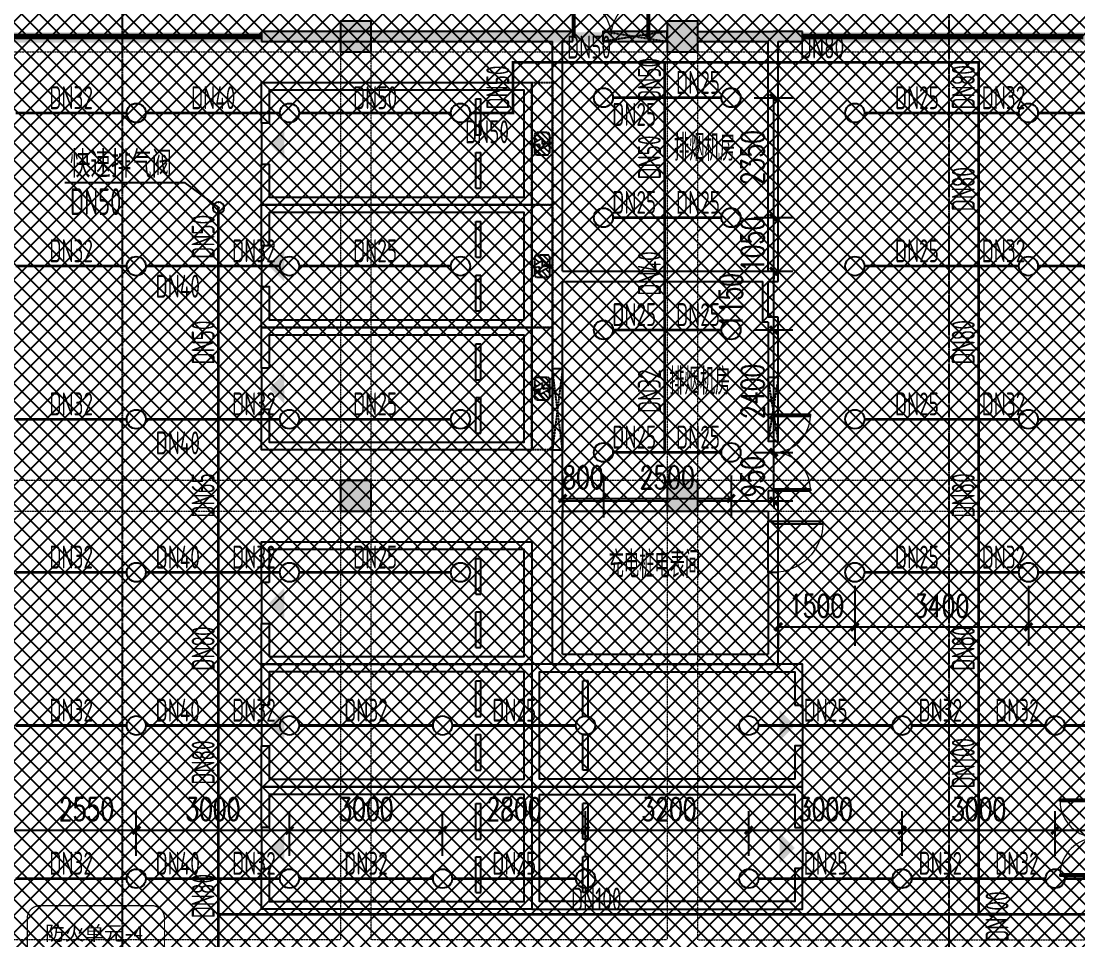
# Model space of a CAD drawing. Extents: x 6824721 to 16538177, y 2478193 to 6665639.
# Drawn here: x 8709809 to 8730508, y 2910001 to 2928001 of the extents above; entities that cross this region are included whole.
import ezdxf

# ---------------------------------------------------------------- set-up
doc = ezdxf.new("R2010")
doc.units = 0
doc.header["$LTSCALE"] = 10
doc.linetypes.add('__DASH', pattern=[0.35, 0.25, -0.1])
doc.linetypes.add('DASH', pattern=[0.35, 0.25, -0.1])
for name, color, linetype in [('0-wo', 8, 'Continuous'), ('0-绿', 3, 'Continuous'), ('0-蓝', 5, 'Continuous'), ('00-停车位', 67, 'Continuous'), ('A-PUB_HATCH', 8, 'Continuous'), ('car', 252, 'Continuous'), ('PUB_HATCH', 8, 'Continuous'), ('S-梁-虚线', 4, 'DASH'), ('W-EQUIP_喷头', 7, 'Continuous'), ('W-PIPE-喷淋中', 6, 'Continuous'), ('W-TEXT_喷淋', 7, 'Continuous'), ('W-TWT_DIM', 3, 'Continuous'), ('W-TWT_LEAD', 3, 'Continuous'), ('W-VALVE_喷淋', 7, 'Continuous'), ('WALL', 9, 'Continuous'), ('画水辅助', 6, 'Continuous')]:
    doc.layers.add(name, color=color, linetype=linetype)
doc.layers.add('钢梁', color=141, linetype='Continuous', lineweight=18)
doc.styles.add('8B2_02', font='tssdeng.shx', dxfattribs={"width": 0.7, "bigfont": 'TSSDCHN.shx'})
doc.styles.add('_TCH_DIM_T3', font='SIMPLEX', dxfattribs={"width": 0.705882, "bigfont": 'GBCBIG'})
doc.styles.add('_TWT_PIPEDN', font='TSSDENG', dxfattribs={"width": 0.8, "height": 3.5, "bigfont": 'TSSDCHN'})
doc.styles.add('_TWT_SERIAL', font='TSSDENG', dxfattribs={"width": 0.8, "height": 3.5, "bigfont": 'TSSDCHN'})
doc.styles.add('黑体', font='simhei.ttf', dxfattribs={"width": 0.65})
doc.dimstyles.new('_TWT_ARCH&&150', dxfattribs={"dimtxt": 446.25, "dimasz": 150, "dimexe": 375, "dimexo": 450, "dimgap": 189.375, "dimtad": 1, "dimdec": 0, "dimzin": 0, "dimdsep": 46, "dimtxsty": '_TCH_DIM_T3', "dimblk": 'ARCHTICK', "dimcen": 0.09, "dimclrt": 7, "dimazin": 2, "dimtfac": 1, "dimtdec": 0, "dimtix": 1, "dimtmove": 2, "dimatfit": 3, "dimfxl": 0, "dimtolj": 1, "dimtzin": 0, "dimarcsym": 0})

# ---------------------------------------------------------------- blocks, each defined once
blk = doc.blocks.new('车位2400x5300')
at = {"layer": '00-停车位', "color": 251}
for p, q in [((-875, -1000), (-175, -1000)), ((-875, -1100), (-875, -1000)), ((-175, -1100), (-175, -1000)), ((175, -1000), (875, -1000)), ((175, -1100), (175, -1000)), ((875, -1100), (875, -1000)), ((-875, -1100), (-175, -1100)), ((175, -1100), (875, -1100)), ((400, -5300), (-400, -5300))]:
    blk.add_line(p, q, dxfattribs=at)
blk.add_lwpolyline([(400, -5150), (400, -5300), (1200, -5300), (1200, 0), (-1200, 0), (-1200, -5300), (-400, -5300), (-400, -5150), (-1050, -5150), (-1050, -150), (1050, -150), (1050, -5150), (400, -5150)], dxfattribs=at)
blk.add_lwpolyline([(0, -5150, 0, 600, 0), (0, -4850, 600, 600, 0)], format="xyseb", dxfattribs=at)
blk = doc.blocks.new('A$C2EF10B80')
at = {"layer": 'A-PUB_HATCH'}
h = blk.add_hatch(dxfattribs=at)
h.set_pattern_fill('ANSI31', color=256, scale=50, angle=-16.4434)
h.set_pattern_definition([(45, (6188.46, 7099.97), (-56.1266, 56.1266), [])])
h.paths.add_polyline_path([(-983, -100, 0.414214), (-1033, -50), (-1184, -50), (-1091, -207), (-1210, -207), (-1204, -250), (-983, -250)])
h.paths.add_polyline_path([(-983, -250), (-1204, -250), (-1190, -350), (-1033, -350, 0.414213), (-983, -300)])
h.paths.add_polyline_path([(-1262, -250), (-1417, -250), (-1417, -300, 0.414215), (-1367, -350), (-1207, -350)])
h.paths.add_polyline_path([(-1221, -50), (-1367, -50, 0.414214), (-1417, -100), (-1417, -250), (-1262, -250), (-1320, -146), (-1212, -146)])
at = {"layer": 'car', "linetype": 'DASH', "ltscale": 0.5}
blk.add_line((-1367, -350), (-1033, -350), dxfattribs=at)
at = {"layer": 'car', "linetype": 'DASH'}
blk.add_lwpolyline([(-2400, 0), (0, 0), (0, -400), (-2400, -400)], close=True, dxfattribs=at)
at = {"layer": 'car', "linetype": 'DASH', "ltscale": 0.5}
blk.add_lwpolyline([(-1320, -146), (-1185, -390), (-1210, -207), (-1091, -207), (-1227, 23), (-1212, -146)], close=True, dxfattribs=at)
for points in [[(-1367, -50, 0.414214), (-1417, -100), (-1417, -300)], [(-1033, -350, 0.414214), (-983, -300), (-983, -100, 0.414214), (-1033, -50), (-1367, -50)]]:
    blk.add_lwpolyline(points, format="xyb", dxfattribs=at)
at = {"layer": 'car', "linetype": 'DASH'}
blk.add_arc((-1367, -300), 50, 180, 270, dxfattribs=at)
blk = doc.blocks.new('A$C77CA03F4')
at = {"rotation": 16.44344089606073}
for p in [(6792, 2422), (4490, 1742), (2189, 1063)]:
    blk.add_blockref('A$C2EF10B80', p, dxfattribs=at)
blk = doc.blocks.new('A$C405108C4')
at = {"color": 252, "linetype": 'DASH'}
for points in [[(13900, -16350), (12638, -16550)], [(12638, -16350), (13900, -16550)], [(11850, -22954), (11650, -24554)], [(11850, -24554), (11650, -22954)], [(16075, -23129), (15875, -24379)], [(16075, -24379), (15875, -23129)]]:
    blk.add_lwpolyline(points, dxfattribs=at)
at = {"layer": '画水辅助', "color": 4}
for points in [[(13900, -16350), (12638, -16350), (12638, -16550), (13900, -16550)], [(11650, -22954), (11850, -22954), (11850, -24554), (11650, -24554)], [(16075, -23129), (15875, -23129), (15875, -24379), (16075, -24379)]]:
    blk.add_lwpolyline(points, close=True, dxfattribs=at)
blk = doc.blocks.new('_FZH')
blk.add_lwpolyline([(-0.5, -0.5), (0.5, -0.5), (0.5, 0.5), (-0.5, 0.5)], close=True)
at = {"layer": 'PUB_HATCH'}
blk.add_solid([(-0.5, -0.5), (0.5, -0.5), (-0.5, 0.5), (0.5, 0.5)], dxfattribs=at)
blk = doc.blocks.new('$DorLib2D$00000002')
for p, q in [((-0.5, 0), (-0.5, 0.4875)), ((-0.475, 0.4875), (-0.5, 0.4875)), ((-0.475, 0), (-0.475, 0.4875)), ((0.475, 0), (0.475, 0.4875)), ((0.475, 0.4875), (0.5, 0.4875)), ((0.5, 0), (0.5, 0.4875)), ((-0.5, 0), (-0.475, 0)), ((0.5, 0), (0.475, 0))]:
    blk.add_line(p, q)
at = {"lineweight": 13}
for centre, start, end in [((-0.4875, 0), 0, 88.53072), ((0.4875, 0), 91.46928, 180)]:
    blk.add_arc(centre, 0.4875, start, end, dxfattribs=at)
blk = doc.blocks.new('$DorLib2D$00000213')
at = {"color": 0, "linetype": 'DASH', "const_width": 0.02}
blk.add_lwpolyline([(0.5, 0), (-0.5, 0)], dxfattribs=at)
blk = doc.blocks.new('$DorLib2D$00000001')
for p, q in [((0.45, 0.975), (0.5, 0.975)), ((0.45, 0), (0.45, 0.975)), ((0.5, 0), (0.5, 0.975)), ((0.5, 0), (0.45, 0))]:
    blk.add_line(p, q)
at = {"lineweight": 13}
blk.add_arc((0.475, 0), 0.975, 91.4693, 180, dxfattribs=at)
blk = doc.blocks.new('wr t')
at = {"layer": '0-蓝', "color": 6, "linetype": 'DASH', "ltscale": 3, "const_width": 25}
blk.add_lwpolyline([(-87502, 810310), (-85313, 810310, 0.414214), (-85063, 810560), (-85063, 811820, 0.414214), (-85313, 812070), (-87502, 812070, 0.414214), (-87752, 811820), (-87752, 810560, 0.414214)], format="xyb", close=True, dxfattribs=at)
at = {"layer": '0-绿', "color": 6, "linetype": 'DASH', "style": '黑体'}
blk.add_text('防火单元-4', height=281.6, dxfattribs=at).set_placement((-87401, 811390))
at = {"layer": '0-绿', "color": 6, "linetype": 'DASH', "style": '黑体', "width": 0.65}
for s, height, p in [('2', 141, (-86385, 810882)), ('998.63m', 281.6, (-87307, 810694))]:
    blk.add_text(s, height=height, dxfattribs=at).set_placement(p)
blk = doc.blocks.new('jkytk')
at = {"layer": 'WALL', "color": 1, "const_width": 200}
for points in [[(8509914, 2927380), (8466214, 2927327), (8466214, 2940327), (8455039, 2940327), (8455039, 2940323), (8450939, 2940323), (8450939, 2940323), (8448239, 2940323), (8448239, 2940323), (8431489, 2940323), (8431489, 2936327), (8419189, 2936327), (8419189, 2936327), (8414589, 2936327), (8414589, 2936327), (8397664, 2936327), (8397664, 2958073), (8406689, 2958073), (8406689, 3040302)], [(8461089, 2801002), (8461089, 2837102), (8454814, 2837102), (8454814, 2833302), (8430814, 2833302), (8430814, 2846002), (8425589, 2846002), (8425389, 2846002), (8425389, 2873302), (8430939, 2873302), (8430939, 2882202), (8429789, 2882202), (8429789, 2891202), (8430039, 2891202), (8430039, 2894552), (8426089, 2894552), (8425489, 2894552), (8425489, 2900852), (8425539, 2900852), (8425539, 2912202), (8431489, 2912202), (8431489, 2936327), (8397664, 2936327)]]:
    blk.add_lwpolyline(points, dxfattribs=at)
blk = doc.blocks.new('LIANGMOBAN')
at = {"layer": 'S-梁-虚线', "color": 8, "lineweight": 18}
for p, q in [((1839391, 213428), (1846591, 213428)), ((1846591, 213428), (1846591, 205028)), ((1847191, 205028), (1847191, 213428)), ((1847191, 213428), (1852991, 213428)), ((1852991, 213428), (1852991, 205028)), ((1853591, 205028), (1853591, 213428)), ((1853591, 213428), (1861316, 213428)), ((1846591, 205028), (1839391, 205028)), ((1852991, 205028), (1847191, 205028)), ((1861266, 205028), (1853591, 205028)), ((1839391, 204428), (1846591, 204428)), ((1846591, 204428), (1846591, 196028)), ((1847191, 196028), (1847191, 204428)), ((1847191, 204428), (1852991, 204428)), ((1852991, 204428), (1852991, 196028)), ((1853591, 196028), (1853591, 204428)), ((1853591, 204428), (1861266, 204428)), ((1846591, 196028), (1839391, 196028)), ((1852991, 196028), (1847191, 196028)), ((1853591, 196028), (1861316, 196028))]:
    blk.add_line(p, q, dxfattribs=at)
blk = doc.blocks.new('_ArchTick')
at = {"color": 0, "linetype": 'ByBlock', "const_width": 0.4}
blk.add_lwpolyline([(-0.5, -0.5), (0.5, 0.5)], dxfattribs=at)
blk = doc.blocks.new('*D933')
at = {"layer": 'Defpoints', "color": 0, "transparency": 16777216}
for p in [(8721214, 2919551), (8723714, 2919551), (8723714, 2918651)]:
    blk.add_point(p, dxfattribs=at)
at = {"layer": 'W-TWT_DIM', "color": 0, "lineweight": -2, "transparency": 16777216}
for p, q in [((8721214, 2919101), (8721214, 2918276)), ((8723714, 2919101), (8723714, 2918276)), ((8721214, 2918651), (8723714, 2918651))]:
    blk.add_line(p, q, dxfattribs=at)
at = {"layer": 'W-TWT_DIM', "color": 0, "lineweight": -2, "transparency": 16777216, "xscale": 150, "yscale": 150, "zscale": 150, "rotation": 180}
blk.add_blockref('_ArchTick', (8721214, 2918651), dxfattribs=at)
at = {"layer": 'W-TWT_DIM', "color": 0, "lineweight": -2, "transparency": 16777216, "xscale": 150, "yscale": 150, "zscale": 150}
blk.add_blockref('_ArchTick', (8723714, 2918651), dxfattribs=at)
at = {"layer": 'W-TWT_DIM', "color": 7, "transparency": 16777216, "insert": (8722464, 2919063), "char_height": 446.2, "attachment_point": 5, "style": '_TCH_DIM_T3'}
blk.add_mtext('\\A1;2500', dxfattribs=at)
blk = doc.blocks.new('*D934')
at = {"layer": 'Defpoints', "color": 0, "transparency": 16777216}
for p in [(8720414, 2919551), (8721214, 2919551), (8721214, 2918651)]:
    blk.add_point(p, dxfattribs=at)
at = {"layer": 'W-TWT_DIM', "color": 0, "lineweight": -2, "transparency": 16777216}
for p, q in [((8720414, 2919101), (8720414, 2918276)), ((8721214, 2919101), (8721214, 2918276)), ((8720414, 2918651), (8721214, 2918651))]:
    blk.add_line(p, q, dxfattribs=at)
at = {"layer": 'W-TWT_DIM', "color": 0, "lineweight": -2, "transparency": 16777216, "xscale": 150, "yscale": 150, "zscale": 150, "rotation": 180}
blk.add_blockref('_ArchTick', (8720414, 2918651), dxfattribs=at)
at = {"layer": 'W-TWT_DIM', "color": 0, "lineweight": -2, "transparency": 16777216, "xscale": 150, "yscale": 150, "zscale": 150}
blk.add_blockref('_ArchTick', (8721214, 2918651), dxfattribs=at)
at = {"layer": 'W-TWT_DIM', "color": 7, "transparency": 16777216, "insert": (8720814, 2919063), "char_height": 446.2, "attachment_point": 5, "style": '_TCH_DIM_T3'}
blk.add_mtext('\\A1;800', dxfattribs=at)
blk = doc.blocks.new('*D935')
at = {"layer": 'Defpoints', "color": 0, "transparency": 16777216}
for p in [(8723714, 2926501), (8724551, 2926501), (8723714, 2924151)]:
    blk.add_point(p, dxfattribs=at)
at = {"layer": 'W-TWT_DIM', "color": 0, "lineweight": -2, "transparency": 16777216}
for p, q in [((8724164, 2926501), (8724926, 2926501)), ((8724551, 2924151), (8724551, 2926501)), ((8724164, 2924151), (8724926, 2924151))]:
    blk.add_line(p, q, dxfattribs=at)
at = {"layer": 'W-TWT_DIM', "color": 0, "lineweight": -2, "transparency": 16777216, "xscale": 150, "yscale": 150, "zscale": 150}
for p, rotation in [((8724551, 2926501), 90), ((8724551, 2924151), 270)]:
    blk.add_blockref('_ArchTick', p, dxfattribs=dict(at, rotation=rotation))
at = {"layer": 'W-TWT_DIM', "color": 7, "transparency": 16777216, "insert": (8724138, 2925326), "char_height": 446.2, "attachment_point": 5, "rotation": 90, "style": '_TCH_DIM_T3'}
blk.add_mtext('\\A1;2350', dxfattribs=at)
blk = doc.blocks.new('*D936')
at = {"layer": 'Defpoints', "color": 0, "transparency": 16777216}
for p in [(8723714, 2924151), (8724551, 2924151), (8723714, 2923101)]:
    blk.add_point(p, dxfattribs=at)
at = {"layer": 'W-TWT_DIM', "color": 0, "lineweight": -2, "transparency": 16777216}
for p, q in [((8724551, 2924151), (8724551, 2924301)), ((8724164, 2924151), (8724926, 2924151)), ((8724551, 2923101), (8724551, 2924151)), ((8724164, 2923101), (8724926, 2923101)), ((8724551, 2923101), (8724551, 2922951))]:
    blk.add_line(p, q, dxfattribs=at)
at = {"layer": 'W-TWT_DIM', "color": 0, "lineweight": -2, "transparency": 16777216, "xscale": 150, "yscale": 150, "zscale": 150}
for p, rotation in [((8724551, 2924151), 270), ((8724551, 2923101), 90)]:
    blk.add_blockref('_ArchTick', p, dxfattribs=dict(at, rotation=rotation))
at = {"layer": 'W-TWT_DIM', "color": 7, "transparency": 16777216, "insert": (8724138, 2923626), "char_height": 446.2, "attachment_point": 5, "rotation": 90, "style": '_TCH_DIM_T3'}
blk.add_mtext('\\A1;1050', dxfattribs=at)
blk = doc.blocks.new('*D937')
at = {"layer": 'Defpoints', "color": 0, "transparency": 16777216}
for p in [(8723714, 2923101), (8724551, 2923101), (8723714, 2921951)]:
    blk.add_point(p, dxfattribs=at)
at = {"layer": 'W-TWT_DIM', "color": 0, "lineweight": -2, "transparency": 16777216}
for p, q in [((8724164, 2923101), (8724926, 2923101)), ((8724551, 2921951), (8724551, 2923101)), ((8724164, 2921951), (8724926, 2921951))]:
    blk.add_line(p, q, dxfattribs=at)
at = {"layer": 'W-TWT_DIM', "color": 0, "lineweight": -2, "transparency": 16777216, "xscale": 150, "yscale": 150, "zscale": 150}
for p, rotation in [((8724551, 2923101), 90), ((8724551, 2921951), 270)]:
    blk.add_blockref('_ArchTick', p, dxfattribs=dict(at, rotation=rotation))
at = {"layer": 'W-TWT_DIM', "color": 7, "transparency": 16777216, "insert": (8723713, 2922526), "char_height": 446.2, "attachment_point": 5, "rotation": 90, "style": '_TCH_DIM_T3'}
blk.add_mtext('\\A1;1150', dxfattribs=at)
blk = doc.blocks.new('*D938')
at = {"layer": 'Defpoints', "color": 0, "transparency": 16777216}
for p in [(8723714, 2921951), (8724551, 2921951), (8723714, 2919551)]:
    blk.add_point(p, dxfattribs=at)
at = {"layer": 'W-TWT_DIM', "color": 0, "lineweight": -2, "transparency": 16777216}
for p, q in [((8724164, 2921951), (8724926, 2921951)), ((8724551, 2919551), (8724551, 2921951)), ((8724164, 2919551), (8724926, 2919551))]:
    blk.add_line(p, q, dxfattribs=at)
at = {"layer": 'W-TWT_DIM', "color": 0, "lineweight": -2, "transparency": 16777216, "xscale": 150, "yscale": 150, "zscale": 150}
for p, rotation in [((8724551, 2921951), 90), ((8724551, 2919551), 270)]:
    blk.add_blockref('_ArchTick', p, dxfattribs=dict(at, rotation=rotation))
at = {"layer": 'W-TWT_DIM', "color": 7, "transparency": 16777216, "insert": (8724138, 2920751), "char_height": 446.2, "attachment_point": 5, "rotation": 90, "style": '_TCH_DIM_T3'}
blk.add_mtext('\\A1;2400', dxfattribs=at)
blk = doc.blocks.new('*D939')
at = {"layer": 'Defpoints', "color": 0, "transparency": 16777216}
for p in [(8723714, 2919551), (8724551, 2919551), (8723714, 2918601)]:
    blk.add_point(p, dxfattribs=at)
at = {"layer": 'W-TWT_DIM', "color": 0, "lineweight": -2, "transparency": 16777216}
for p, q in [((8724551, 2919551), (8724551, 2919701)), ((8724164, 2919551), (8724926, 2919551)), ((8724551, 2918601), (8724551, 2919551)), ((8724164, 2918601), (8724926, 2918601)), ((8724551, 2918601), (8724551, 2918451))]:
    blk.add_line(p, q, dxfattribs=at)
at = {"layer": 'W-TWT_DIM', "color": 0, "lineweight": -2, "transparency": 16777216, "xscale": 150, "yscale": 150, "zscale": 150}
for p, rotation in [((8724551, 2919551), 270), ((8724551, 2918601), 90)]:
    blk.add_blockref('_ArchTick', p, dxfattribs=dict(at, rotation=rotation))
at = {"layer": 'W-TWT_DIM', "color": 7, "transparency": 16777216, "insert": (8724138, 2919076), "char_height": 446.2, "attachment_point": 5, "rotation": 90, "style": '_TCH_DIM_T3'}
blk.add_mtext('\\A1;950', dxfattribs=at)
blk = doc.blocks.new('*D1002')
at = {"layer": 'Defpoints', "color": 0, "transparency": 16777216}
for p in [(8724639, 2917389), (8726139, 2917389), (8726139, 2916134)]:
    blk.add_point(p, dxfattribs=at)
at = {"layer": 'W-TWT_DIM', "color": 0, "lineweight": -2, "transparency": 16777216}
for p, q in [((8724639, 2916939), (8724639, 2915759)), ((8726139, 2916939), (8726139, 2915759)), ((8724639, 2916134), (8726139, 2916134))]:
    blk.add_line(p, q, dxfattribs=at)
at = {"layer": 'W-TWT_DIM', "color": 0, "lineweight": -2, "transparency": 16777216, "xscale": 150, "yscale": 150, "zscale": 150, "rotation": 180}
blk.add_blockref('_ArchTick', (8724639, 2916134), dxfattribs=at)
at = {"layer": 'W-TWT_DIM', "color": 0, "lineweight": -2, "transparency": 16777216, "xscale": 150, "yscale": 150, "zscale": 150}
blk.add_blockref('_ArchTick', (8726139, 2916134), dxfattribs=at)
at = {"layer": 'W-TWT_DIM', "color": 7, "transparency": 16777216, "insert": (8725389, 2916546), "char_height": 446.2, "attachment_point": 5, "style": '_TCH_DIM_T3'}
blk.add_mtext('\\A1;1500', dxfattribs=at)
blk = doc.blocks.new('*D1003')
at = {"layer": 'Defpoints', "color": 0, "transparency": 16777216}
for p in [(8726139, 2917389), (8729539, 2917389), (8729539, 2916134)]:
    blk.add_point(p, dxfattribs=at)
at = {"layer": 'W-TWT_DIM', "color": 0, "lineweight": -2, "transparency": 16777216}
for p, q in [((8726139, 2916939), (8726139, 2915759)), ((8729539, 2916939), (8729539, 2915759)), ((8726139, 2916134), (8729539, 2916134))]:
    blk.add_line(p, q, dxfattribs=at)
at = {"layer": 'W-TWT_DIM', "color": 0, "lineweight": -2, "transparency": 16777216, "xscale": 150, "yscale": 150, "zscale": 150, "rotation": 180}
blk.add_blockref('_ArchTick', (8726139, 2916134), dxfattribs=at)
at = {"layer": 'W-TWT_DIM', "color": 0, "lineweight": -2, "transparency": 16777216, "xscale": 150, "yscale": 150, "zscale": 150}
blk.add_blockref('_ArchTick', (8729539, 2916134), dxfattribs=at)
at = {"layer": 'W-TWT_DIM', "color": 7, "transparency": 16777216, "insert": (8727839, 2916546), "char_height": 446.2, "attachment_point": 5, "style": '_TCH_DIM_T3'}
blk.add_mtext('\\A1;3400', dxfattribs=at)
blk = doc.blocks.new('*D1004')
at = {"layer": 'Defpoints', "color": 0, "transparency": 16777216}
for p in [(8729539, 2917389), (8732939, 2917389), (8732939, 2916134)]:
    blk.add_point(p, dxfattribs=at)
at = {"layer": 'W-TWT_DIM', "color": 0, "lineweight": -2, "transparency": 16777216}
for p, q in [((8729539, 2916939), (8729539, 2915759)), ((8732939, 2916939), (8732939, 2915759)), ((8729539, 2916134), (8732939, 2916134))]:
    blk.add_line(p, q, dxfattribs=at)
at = {"layer": 'W-TWT_DIM', "color": 0, "lineweight": -2, "transparency": 16777216, "xscale": 150, "yscale": 150, "zscale": 150, "rotation": 180}
blk.add_blockref('_ArchTick', (8729539, 2916134), dxfattribs=at)
at = {"layer": 'W-TWT_DIM', "color": 0, "lineweight": -2, "transparency": 16777216, "xscale": 150, "yscale": 150, "zscale": 150}
blk.add_blockref('_ArchTick', (8732939, 2916134), dxfattribs=at)
at = {"layer": 'W-TWT_DIM', "color": 7, "transparency": 16777216, "insert": (8731239, 2916546), "char_height": 446.2, "attachment_point": 5, "style": '_TCH_DIM_T3'}
blk.add_mtext('\\A1;3400', dxfattribs=at)
blk = doc.blocks.new('*D1255')
at = {"layer": 'Defpoints', "color": 0, "transparency": 16777216}
for p in [(8712064, 2912149), (8709514, 2911201), (8712064, 2911201)]:
    blk.add_point(p, dxfattribs=at)
at = {"layer": 'W-TWT_DIM', "color": 0, "lineweight": -2, "transparency": 16777216}
for p, q in [((8709514, 2911651), (8709514, 2912524)), ((8712064, 2911651), (8712064, 2912524)), ((8709514, 2912149), (8712064, 2912149))]:
    blk.add_line(p, q, dxfattribs=at)
at = {"layer": 'W-TWT_DIM', "color": 0, "lineweight": -2, "transparency": 16777216, "xscale": 150, "yscale": 150, "zscale": 150, "rotation": 180}
blk.add_blockref('_ArchTick', (8709514, 2912149), dxfattribs=at)
at = {"layer": 'W-TWT_DIM', "color": 0, "lineweight": -2, "transparency": 16777216, "xscale": 150, "yscale": 150, "zscale": 150}
blk.add_blockref('_ArchTick', (8712064, 2912149), dxfattribs=at)
at = {"layer": 'W-TWT_DIM', "color": 7, "transparency": 16777216, "insert": (8711089, 2912561), "char_height": 446.2, "attachment_point": 5, "style": '_TCH_DIM_T3'}
blk.add_mtext('\\A1;2550', dxfattribs=at)
blk = doc.blocks.new('*D1256')
at = {"layer": 'Defpoints', "color": 0, "transparency": 16777216}
for p in [(8715064, 2912149), (8712064, 2911201), (8715064, 2911201)]:
    blk.add_point(p, dxfattribs=at)
at = {"layer": 'W-TWT_DIM', "color": 0, "lineweight": -2, "transparency": 16777216}
for p, q in [((8712064, 2911651), (8712064, 2912524)), ((8715064, 2911651), (8715064, 2912524)), ((8712064, 2912149), (8715064, 2912149))]:
    blk.add_line(p, q, dxfattribs=at)
at = {"layer": 'W-TWT_DIM', "color": 0, "lineweight": -2, "transparency": 16777216, "xscale": 150, "yscale": 150, "zscale": 150, "rotation": 180}
blk.add_blockref('_ArchTick', (8712064, 2912149), dxfattribs=at)
at = {"layer": 'W-TWT_DIM', "color": 0, "lineweight": -2, "transparency": 16777216, "xscale": 150, "yscale": 150, "zscale": 150}
blk.add_blockref('_ArchTick', (8715064, 2912149), dxfattribs=at)
at = {"layer": 'W-TWT_DIM', "color": 7, "transparency": 16777216, "insert": (8713564, 2912561), "char_height": 446.2, "attachment_point": 5, "style": '_TCH_DIM_T3'}
blk.add_mtext('\\A1;3000', dxfattribs=at)
blk = doc.blocks.new('*D1257')
at = {"layer": 'Defpoints', "color": 0, "transparency": 16777216}
for p in [(8718064, 2912149), (8715064, 2911201), (8718064, 2911201)]:
    blk.add_point(p, dxfattribs=at)
at = {"layer": 'W-TWT_DIM', "color": 0, "lineweight": -2, "transparency": 16777216}
for p, q in [((8715064, 2911651), (8715064, 2912524)), ((8718064, 2911651), (8718064, 2912524)), ((8715064, 2912149), (8718064, 2912149))]:
    blk.add_line(p, q, dxfattribs=at)
at = {"layer": 'W-TWT_DIM', "color": 0, "lineweight": -2, "transparency": 16777216, "xscale": 150, "yscale": 150, "zscale": 150, "rotation": 180}
blk.add_blockref('_ArchTick', (8715064, 2912149), dxfattribs=at)
at = {"layer": 'W-TWT_DIM', "color": 0, "lineweight": -2, "transparency": 16777216, "xscale": 150, "yscale": 150, "zscale": 150}
blk.add_blockref('_ArchTick', (8718064, 2912149), dxfattribs=at)
at = {"layer": 'W-TWT_DIM', "color": 7, "transparency": 16777216, "insert": (8716564, 2912561), "char_height": 446.2, "attachment_point": 5, "style": '_TCH_DIM_T3'}
blk.add_mtext('\\A1;3000', dxfattribs=at)
blk = doc.blocks.new('*D1258')
at = {"layer": 'Defpoints', "color": 0, "transparency": 16777216}
for p in [(8720864, 2912149), (8718064, 2911201), (8720864, 2911201)]:
    blk.add_point(p, dxfattribs=at)
at = {"layer": 'W-TWT_DIM', "color": 0, "lineweight": -2, "transparency": 16777216}
for p, q in [((8718064, 2911651), (8718064, 2912524)), ((8720864, 2911651), (8720864, 2912524)), ((8718064, 2912149), (8720864, 2912149))]:
    blk.add_line(p, q, dxfattribs=at)
at = {"layer": 'W-TWT_DIM', "color": 0, "lineweight": -2, "transparency": 16777216, "xscale": 150, "yscale": 150, "zscale": 150, "rotation": 180}
blk.add_blockref('_ArchTick', (8718064, 2912149), dxfattribs=at)
at = {"layer": 'W-TWT_DIM', "color": 0, "lineweight": -2, "transparency": 16777216, "xscale": 150, "yscale": 150, "zscale": 150}
blk.add_blockref('_ArchTick', (8720864, 2912149), dxfattribs=at)
at = {"layer": 'W-TWT_DIM', "color": 7, "transparency": 16777216, "insert": (8719464, 2912561), "char_height": 446.2, "attachment_point": 5, "style": '_TCH_DIM_T3'}
blk.add_mtext('\\A1;2800', dxfattribs=at)
blk = doc.blocks.new('*D1259')
at = {"layer": 'Defpoints', "color": 0, "transparency": 16777216}
for p in [(8724064, 2912149), (8720864, 2911201), (8724064, 2911201)]:
    blk.add_point(p, dxfattribs=at)
at = {"layer": 'W-TWT_DIM', "color": 0, "lineweight": -2, "transparency": 16777216}
for p, q in [((8720864, 2911651), (8720864, 2912524)), ((8724064, 2911651), (8724064, 2912524)), ((8720864, 2912149), (8724064, 2912149))]:
    blk.add_line(p, q, dxfattribs=at)
at = {"layer": 'W-TWT_DIM', "color": 0, "lineweight": -2, "transparency": 16777216, "xscale": 150, "yscale": 150, "zscale": 150, "rotation": 180}
blk.add_blockref('_ArchTick', (8720864, 2912149), dxfattribs=at)
at = {"layer": 'W-TWT_DIM', "color": 0, "lineweight": -2, "transparency": 16777216, "xscale": 150, "yscale": 150, "zscale": 150}
blk.add_blockref('_ArchTick', (8724064, 2912149), dxfattribs=at)
at = {"layer": 'W-TWT_DIM', "color": 7, "transparency": 16777216, "insert": (8722499, 2912561), "char_height": 446.2, "attachment_point": 5, "style": '_TCH_DIM_T3'}
blk.add_mtext('\\A1;3200', dxfattribs=at)
blk = doc.blocks.new('*D1260')
at = {"layer": 'Defpoints', "color": 0, "transparency": 16777216}
for p in [(8727064, 2912149), (8724064, 2911201), (8727064, 2911201)]:
    blk.add_point(p, dxfattribs=at)
at = {"layer": 'W-TWT_DIM', "color": 0, "lineweight": -2, "transparency": 16777216}
for p, q in [((8724064, 2911651), (8724064, 2912524)), ((8727064, 2911651), (8727064, 2912524)), ((8724064, 2912149), (8727064, 2912149))]:
    blk.add_line(p, q, dxfattribs=at)
at = {"layer": 'W-TWT_DIM', "color": 0, "lineweight": -2, "transparency": 16777216, "xscale": 150, "yscale": 150, "zscale": 150, "rotation": 180}
blk.add_blockref('_ArchTick', (8724064, 2912149), dxfattribs=at)
at = {"layer": 'W-TWT_DIM', "color": 0, "lineweight": -2, "transparency": 16777216, "xscale": 150, "yscale": 150, "zscale": 150}
blk.add_blockref('_ArchTick', (8727064, 2912149), dxfattribs=at)
at = {"layer": 'W-TWT_DIM', "color": 7, "transparency": 16777216, "insert": (8725564, 2912561), "char_height": 446.2, "attachment_point": 5, "style": '_TCH_DIM_T3'}
blk.add_mtext('\\A1;3000', dxfattribs=at)
blk = doc.blocks.new('*D1261')
at = {"layer": 'Defpoints', "color": 0, "transparency": 16777216}
for p in [(8730064, 2912149), (8727064, 2911201), (8730064, 2911201)]:
    blk.add_point(p, dxfattribs=at)
at = {"layer": 'W-TWT_DIM', "color": 0, "lineweight": -2, "transparency": 16777216}
for p, q in [((8727064, 2911651), (8727064, 2912524)), ((8730064, 2911651), (8730064, 2912524)), ((8727064, 2912149), (8730064, 2912149))]:
    blk.add_line(p, q, dxfattribs=at)
at = {"layer": 'W-TWT_DIM', "color": 0, "lineweight": -2, "transparency": 16777216, "xscale": 150, "yscale": 150, "zscale": 150, "rotation": 180}
blk.add_blockref('_ArchTick', (8727064, 2912149), dxfattribs=at)
at = {"layer": 'W-TWT_DIM', "color": 0, "lineweight": -2, "transparency": 16777216, "xscale": 150, "yscale": 150, "zscale": 150}
blk.add_blockref('_ArchTick', (8730064, 2912149), dxfattribs=at)
at = {"layer": 'W-TWT_DIM', "color": 7, "transparency": 16777216, "insert": (8728564, 2912561), "char_height": 446.2, "attachment_point": 5, "style": '_TCH_DIM_T3'}
blk.add_mtext('\\A1;3000', dxfattribs=at)
blk = doc.blocks.new('*D1262')
at = {"layer": 'Defpoints', "color": 0, "transparency": 16777216}
for p in [(8733064, 2912149), (8730064, 2911201), (8733064, 2911201)]:
    blk.add_point(p, dxfattribs=at)
at = {"layer": 'W-TWT_DIM', "color": 0, "lineweight": -2, "transparency": 16777216}
for p, q in [((8730064, 2911651), (8730064, 2912524)), ((8733064, 2911651), (8733064, 2912524)), ((8730064, 2912149), (8733064, 2912149))]:
    blk.add_line(p, q, dxfattribs=at)
at = {"layer": 'W-TWT_DIM', "color": 0, "lineweight": -2, "transparency": 16777216, "xscale": 150, "yscale": 150, "zscale": 150, "rotation": 180}
blk.add_blockref('_ArchTick', (8730064, 2912149), dxfattribs=at)
at = {"layer": 'W-TWT_DIM', "color": 0, "lineweight": -2, "transparency": 16777216, "xscale": 150, "yscale": 150, "zscale": 150}
blk.add_blockref('_ArchTick', (8733064, 2912149), dxfattribs=at)
at = {"layer": 'W-TWT_DIM', "color": 7, "transparency": 16777216, "insert": (8731564, 2912561), "char_height": 446.2, "attachment_point": 5, "style": '_TCH_DIM_T3'}
blk.add_mtext('\\A1;3000', dxfattribs=at)
blk = doc.blocks.new('$TwtSys$00000125')
blk.add_circle((0, 0, 0), 1)
blk = doc.blocks.new('*X173')
at = {"color": 0}
for p, q in [((67765, 41337), (67838, 41410)), ((67846, 41260), (67765, 41341)), ((67766, 41321), (67854, 41409)), ((67828, 41261), (67766, 41323)), ((67861, 41263), (67768, 41356)), ((67769, 41358), (67817, 41406)), ((67770, 41307), (67868, 41405)), ((67874, 41268), (67773, 41369)), ((67776, 41295), (67880, 41399)), ((67799, 41272), (67777, 41294)), ((67885, 41275), (67780, 41380)), ((67784, 41285), (67890, 41391)), ((67894, 41283), (67788, 41389)), ((67793, 41277), (67898, 41382)), ((67902, 41293), (67798, 41397)), ((67804, 41269), (67906, 41371)), ((67908, 41304), (67809, 41403)), ((67816, 41264), (67911, 41359)), ((67913, 41318), (67822, 41408)), ((67830, 41261), (67914, 41345)), ((67915, 41333), (67838, 41410)), ((67848, 41260), (67914, 41327)), ((67913, 41353), (67858, 41408)), ((67872, 41267), (67908, 41303))]:
    blk.add_line(p, q, dxfattribs=at)
blk = doc.blocks.new('$VALVE$00000374')
at = {"elevation": 0}
blk.add_lwpolyline([(-63, 0, 1), (63, 0, 1), (-63, 0, 1.063538)], format="xyb", dxfattribs=at)
at = {"color": 7}
for radius in [6.64, 4.98]:
    blk.add_circle((0, 0, 0), radius, dxfattribs=at)
for p in [(-63, 0, 0), (63, 0, 0)]:
    blk.add_point(p)
at = {"color": 7, "xscale": 0.0637181236379547, "yscale": 0.0637181236379547, "zscale": 0.0637181236379547}
blk.add_blockref('*X173', (-4323, -2634, 0), dxfattribs=at)

msp = doc.modelspace()

# ---------------------------------------------------------------- hatches: boundary and pattern name
h = msp.add_hatch()
h.set_pattern_fill('ANSI37', color=8, scale=150)
h.set_pattern_definition([(45, (8303016.86, 2710265.2), (-168.3798, 168.3798), []), (135, (8303016.86, 2710265.2), (-168.3798, -168.3798), [])])
h.paths.add_polyline_path([(8824414.1, 2949451.5), (8824414.1, 2935151.5), (8842714.1, 2935151.5), (8842714.1, 2879526.5), (8827964.1, 2879526.5), (8827964.1, 2881476.5), (8830839.1, 2881476.5), (8830939.1, 2886876.5), (8804334.6, 2886876.5), (8804142.3, 2820149.7), (8833564.1, 2820152.3), (8833564.1, 2817714.5), (8841204.8, 2810768), (8839163.9, 2808501.4), (8843102.6, 2804955), (8820829.2, 2780217.9), (8820829.2, 2770055.4), (8785124.6, 2730401.5), (8708264.1, 2730401.5), (8708264.1, 2736351.5), (8695014.1, 2750701.5), (8695014.1, 2775001.5), (8703014.1, 2775002.8), (8703014.1, 2949451.5), (8712039.3, 2949451.5)])
at = {"layer": 'W-PIPE-喷淋中'}
for points in [[(8719445.3, 2927193), (8719445.3, 2927219.2), (8719419, 2927219.2)], [(8719445.3, 2927193), (8719419, 2927193), (8719419, 2927219.2)], [(8728564.1, 2927193), (8728590.3, 2927193), (8728590.3, 2927219.2)], [(8728564.1, 2927193), (8728564.1, 2927219.2), (8728590.3, 2927219.2)], [(8719445.3, 2926201.5), (8719445.3, 2926175.2), (8719471.5, 2926175.2)], [(8719445.3, 2926201.5), (8719471.5, 2926201.5), (8719471.5, 2926175.2)]]:
    msp.add_hatch(color=256, dxfattribs=at).paths.add_polyline_path(points)

# ---------------------------------------------------------------- linework, layer by layer
at = {"layer": '0-wo', "color": 8}
for p, q in [((8720314.1, 2927801.5), (8714514.1, 2927801.5)), ((8714514.1, 2927801.5), (8714514.1, 2927601.5)), ((8720614.1, 2927801.5), (8720314.1, 2927801.5)), ((8720614.1, 2927601.5), (8720614.1, 2927801.5)), ((8722464.1, 2927801.5), (8722114.1, 2927801.5)), ((8722114.1, 2927801.5), (8722114.1, 2927601.5)), ((8723064.1, 2927801.5), (8724539.1, 2927801.5)), ((8725114.1, 2927801.5), (8724539.1, 2927801.5)), ((8725114.1, 2927601.5), (8725114.1, 2927801.5)), ((8714514.1, 2927601.5), (8720214.1, 2927601.5)), ((8720214.1, 2923001.5), (8720214.1, 2927601.5)), ((8720414.1, 2923101.5), (8720414.1, 2927601.5)), ((8720414.1, 2927601.5), (8720614.1, 2927601.5)), ((8722114.1, 2927601.5), (8722464.1, 2927601.5)), ((8723064.1, 2927601.5), (8724439.1, 2927601.5)), ((8724439.1, 2923101.5), (8724439.1, 2927601.5)), ((8724639.1, 2922901.5), (8724639.1, 2927601.5)), ((8724639.1, 2927601.5), (8725114.1, 2927601.5)), ((8720214.1, 2918501.5), (8720214.1, 2923001.5)), ((8720414.1, 2923101.5), (8724389.1, 2923101.5)), ((8724389.1, 2923101.5), (8724439.1, 2923101.5)), ((8720414.1, 2922901.5), (8724339.1, 2922901.5)), ((8720414.1, 2918601.5), (8720414.1, 2922901.5)), ((8724339.1, 2922101.5), (8724339.1, 2922901.5)), ((8724439.1, 2922201.5), (8724439.1, 2922901.5)), ((8724439.1, 2922901.5), (8724639.1, 2922901.5)), ((8724639.1, 2922201.5), (8724439.1, 2922201.5)), ((8724639.1, 2920301.5), (8724639.1, 2922201.5)), ((8724439.1, 2922101.5), (8724339.1, 2922101.5)), ((8724439.1, 2922101.5), (8724439.1, 2920301.5)), ((8724439.1, 2920301.5), (8724639.1, 2920301.5)), ((8720414.1, 2918601.5), (8722464.1, 2918601.5)), ((8723064.1, 2918601.5), (8724439.1, 2918601.5)), ((8724639.1, 2918801.5), (8724439.1, 2918801.5)), ((8724439.1, 2918801.5), (8724439.1, 2918601.5)), ((8724639.1, 2918501.5), (8724639.1, 2918801.5)), ((8720214.1, 2915401.5), (8720214.1, 2918501.5)), ((8720414.1, 2915601.5), (8720414.1, 2918401.5)), ((8720414.1, 2918401.5), (8722464.1, 2918401.5)), ((8723064.1, 2918401.5), (8724439.1, 2918401.5)), ((8724439.1, 2918401.5), (8724439.1, 2918201.5)), ((8724639.1, 2918201.5), (8724639.1, 2918501.5)), ((8724439.1, 2918201.5), (8724639.1, 2918201.5)), ((8724439.1, 2917201.5), (8724439.1, 2918201.5)), ((8724639.1, 2917201.5), (8724639.1, 2918201.5)), ((8724639.1, 2917201.5), (8724439.1, 2917201.5)), ((8724439.1, 2917201.5), (8724439.1, 2915601.5)), ((8724639.1, 2915401.5), (8724639.1, 2917201.5)), ((8720414.1, 2915601.5), (8724439.1, 2915601.5)), ((8720214.1, 2915401.5), (8724639.1, 2915401.5))]:
    msp.add_line(p, q, dxfattribs=at)
at = {"layer": '0-wo', "color": 8, "linetype": '__DASH', "ltscale": 1.5}
for points in [[(8880089.1, 2937489), (8880089.1, 2892651.5, 0.4142136), (8883089.1, 2889651.5), (8894639.1, 2889651.5, 0.4142136), (8897639.1, 2892651.5), (8897639.1, 2937489, 0.4142136), (8894639.1, 2940489), (8714789.1, 2940489, 0.4142136), (8711789.1, 2937489), (8711789.1, 2879751.5, 0.4142136), (8714789.1, 2876751.5), (8724989.1, 2876751.5)], [(8779889.1, 2937489), (8779889.1, 2818201.5, -0.4142136), (8776889.1, 2815201.5), (8730989.1, 2815201.5, -0.4142136), (8727989.1, 2818201.5), (8727989.1, 2937489)]]:
    msp.add_lwpolyline(points, format="xyb", dxfattribs=at)
at = {"layer": 'W-PIPE-喷淋中', "ltscale": 1.5, "const_width": 52.5}
for points in [[(8722414.1, 2927193), (8719445.3, 2927193)], [(8719445.3, 2926201.5), (8719445.3, 2927193)], [(8722414.1, 2927193), (8722414.1, 2926501.5)], [(8728564.1, 2927193), (8722414.1, 2927193)], [(8728564.1, 2926201.5), (8728564.1, 2927193)], [(8721401.6, 2926501.5), (8722414.1, 2926501.5)], [(8722414.1, 2926501.5), (8722414.1, 2924151.5)], [(8722414.1, 2926501.5), (8723526.6, 2926501.5)], [(8711876.6, 2926201.5), (8709701.6, 2926201.5)], [(8714876.6, 2926201.5), (8712251.6, 2926201.5)], [(8718226.6, 2926201.5), (8715251.6, 2926201.5)], [(8718601.6, 2926201.5), (8719445.3, 2926201.5)], [(8726326.6, 2926201.5), (8728564.1, 2926201.5)], [(8728564.1, 2923201.5), (8728564.1, 2926201.5)], [(8728564.1, 2926201.5), (8729351.6, 2926201.5)], [(8729726.6, 2926201.5), (8732751.6, 2926201.5)], [(8713673.8, 2924343.4), (8713673.8, 2924229.6)], [(8713673.8, 2924229.6), (8713673.8, 2923201.5)], [(8721401.6, 2924151.5), (8722414.1, 2924151.5)], [(8722414.1, 2924151.5), (8723526.6, 2924151.5)], [(8722414.1, 2924151.5), (8722414.1, 2921951.5)], [(8711876.6, 2923201.5), (8709701.6, 2923201.5)], [(8713673.8, 2923201.5), (8712251.6, 2923201.5)], [(8714876.6, 2923201.5), (8713673.8, 2923201.5)], [(8713673.8, 2923201.5), (8713673.8, 2920201.5)], [(8718226.6, 2923201.5), (8715251.6, 2923201.5)], [(8726326.6, 2923201.5), (8728564.1, 2923201.5)], [(8728564.1, 2923201.5), (8729351.6, 2923201.5)], [(8728564.1, 2920201.5), (8728564.1, 2923201.5)], [(8729726.6, 2923201.5), (8732751.6, 2923201.5)], [(8721401.6, 2921951.5), (8722414.1, 2921951.5)], [(8722414.1, 2921951.5), (8723526.6, 2921951.5)], [(8722414.1, 2921951.5), (8722414.1, 2919551.5)], [(8711876.6, 2920201.5), (8709701.6, 2920201.5)], [(8713673.8, 2920201.5), (8712251.6, 2920201.5)], [(8714876.6, 2920201.5), (8713673.8, 2920201.5)], [(8713673.8, 2920201.5), (8713673.8, 2917201.5)], [(8718226.6, 2920201.5), (8715251.6, 2920201.5)], [(8726326.6, 2920201.5), (8728564.1, 2920201.5)], [(8728564.1, 2917201.5), (8728564.1, 2920201.5)], [(8728564.1, 2920201.5), (8729351.6, 2920201.5)], [(8729726.6, 2920201.5), (8732751.6, 2920201.5)], [(8721401.6, 2919551.5), (8722414.1, 2919551.5)], [(8722414.1, 2919551.5), (8723526.6, 2919551.5)], [(8711876.6, 2917201.5), (8709701.6, 2917201.5)], [(8713673.8, 2917201.5), (8712251.6, 2917201.5)], [(8714876.6, 2917201.5), (8713673.8, 2917201.5)], [(8713673.8, 2917201.5), (8713673.8, 2914201.5)], [(8718226.6, 2917201.5), (8715251.6, 2917201.5)], [(8726326.6, 2917201.5), (8728564.1, 2917201.5)], [(8728564.1, 2914201.5), (8728564.1, 2917201.5)], [(8728564.1, 2917201.5), (8729351.6, 2917201.5)], [(8729726.6, 2917201.5), (8732751.6, 2917201.5)], [(8711876.6, 2914201.5), (8709701.6, 2914201.5)], [(8713673.8, 2914201.5), (8712251.6, 2914201.5)], [(8714876.6, 2914201.5), (8713673.8, 2914201.5)], [(8713673.8, 2914201.5), (8713673.8, 2911201.5)], [(8717876.6, 2914201.5), (8715251.6, 2914201.5)], [(8720676.6, 2914201.5), (8718251.6, 2914201.5)], [(8724251.6, 2914201.5), (8726876.6, 2914201.5)], [(8727251.6, 2914201.5), (8728564.1, 2914201.5)], [(8728564.1, 2911201.5), (8728564.1, 2914201.5)], [(8728564.1, 2914201.5), (8729876.6, 2914201.5)], [(8730251.6, 2914201.5), (8732876.6, 2914201.5)], [(8711876.6, 2911201.5), (8709701.6, 2911201.5)], [(8713673.8, 2911201.5), (8712251.6, 2911201.5)], [(8714876.6, 2911201.5), (8713673.8, 2911201.5)], [(8713673.8, 2911201.5), (8713673.8, 2910501.5)], [(8717876.6, 2911201.5), (8715251.6, 2911201.5)], [(8720676.6, 2911201.5), (8718251.6, 2911201.5)], [(8724251.6, 2911201.5), (8726876.6, 2911201.5)], [(8727251.6, 2911201.5), (8728564.1, 2911201.5)], [(8728564.1, 2911201.5), (8729876.6, 2911201.5)], [(8728564.1, 2910501.5), (8728564.1, 2911201.5)], [(8730251.6, 2911201.5), (8732876.6, 2911201.5)], [(8713673.8, 2910501.5), (8728564.1, 2910501.5)], [(8713673.8, 2910501.5), (8713673.8, 2908201.5)], [(8728564.1, 2910501.5), (8733914.1, 2910501.5)]]:
    msp.add_lwpolyline(points, dxfattribs=at)
at = {"layer": 'W-TWT_LEAD'}
for p, q in [((8713019.1, 2924831.4), (8710661.7, 2924831.4)), ((8713677.9, 2924347.5), (8713019.1, 2924831.4))]:
    msp.add_line(p, q, dxfattribs=at)

# ---------------------------------------------------------------- block references
msp.add_blockref('jkytk', (305383.7, -8645.8))
at = {"layer": '0-wo', "color": 8}
msp.add_blockref('A$C405108C4', (8708564.1, 2944151.5), dxfattribs=at)
at = {"layer": '0-wo', "color": 8, "zscale": 200}
for name, p, xscale, yscale in [('$DorLib2D$00000002', (8721364.1, 2927701.5), -1500, 1500), ('$DorLib2D$00000213', (8711764.1, 2927701.5), -5500, -5500), ('$DorLib2D$00000213', (8727864.1, 2927701.5), -5500, -5500)]:
    msp.add_blockref(name, p, dxfattribs=dict(at, xscale=xscale, yscale=yscale))
at = {"layer": '0-wo', "color": 8}
for name, p, xscale, yscale, zscale, rotation in [('_FZH', (8716364.1, 2927701.5), 600, 600, 600, 90), ('_FZH', (8722764.1, 2927701.5), 600, 600, 600, 90), ('$DorLib2D$00000002', (8724539.1, 2919551.5), -1500, -1500, 200, 90), ('_FZH', (8716364.1, 2918701.5), 600, 600, 600, 90), ('_FZH', (8722764.1, 2918701.5), 600, 600, 600, 90), ('$DorLib2D$00000001', (8724539.1, 2917701.5), 1000, -1000, 1000, 90), ('$DorLib2D$00000002', (8730889.1, 2912001.5), -1500, -1500, 200, 270)]:
    msp.add_blockref(name, p, dxfattribs=dict(at, xscale=xscale, yscale=yscale, zscale=zscale, rotation=rotation))
for name, p, rotation in [('A$C77CA03F4', (8720214.1, 2919601.5), 73.55655642770577), ('车位2400x5300', (8719814.1, 2914201.5), 90.00000002822868), ('车位2400x5300', (8719814.1, 2911801.5), 90.00000002822868)]:
    msp.add_blockref(name, p, dxfattribs=dict(at, rotation=rotation))
at = {"layer": '0-wo', "color": 8, "xscale": -1, "rotation": 269.9999999717713}
for p in [(8719814.1, 2925601.5), (8719814.1, 2923201.5), (8719814.1, 2920801.5), (8719814.1, 2916601.5), (8719814.1, 2914201.5), (8719814.1, 2911801.5)]:
    msp.add_blockref('车位2400x5300', p, dxfattribs=at)
at = {"layer": '0-wo'}
msp.add_blockref('wr t', (8797680.2, 2098602.7), dxfattribs=at)
at = {"layer": 'W-EQUIP_喷头', "xscale": 187.5, "yscale": 187.5, "zscale": 187.5}
for p in [(8721214.1, 2926501.5), (8723714.1, 2926501.5), (8712064.1, 2926201.5), (8715064.1, 2926201.5), (8718414.1, 2926201.5), (8726139.1, 2926201.5), (8729539.1, 2926201.5), (8721214.1, 2924151.5), (8723714.1, 2924151.5), (8712064.1, 2923201.5), (8715064.1, 2923201.5), (8718414.1, 2923201.5), (8726139.1, 2923201.5), (8729539.1, 2923201.5), (8721214.1, 2921951.5), (8723714.1, 2921951.5), (8712064.1, 2920201.5), (8715064.1, 2920201.5), (8718414.1, 2920201.5), (8726139.1, 2920201.5), (8729539.1, 2920201.5), (8721214.1, 2919551.5), (8723714.1, 2919551.5), (8712064.1, 2917201.5), (8715064.1, 2917201.5), (8718414.1, 2917201.5), (8726139.1, 2917201.5), (8729539.1, 2917201.5), (8712064.1, 2914201.5), (8715064.1, 2914201.5), (8718064.1, 2914201.5), (8720864.1, 2914201.5), (8724064.1, 2914201.5), (8727064.1, 2914201.5), (8730064.1, 2914201.5), (8712064.1, 2911201.5), (8715064.1, 2911201.5), (8718064.1, 2911201.5), (8720864.1, 2911201.5), (8724064.1, 2911201.5), (8727064.1, 2911201.5), (8730064.1, 2911201.5)]:
    msp.add_blockref('$TwtSys$00000125', p, dxfattribs=at)
at = {"layer": 'W-VALVE_喷淋', "xscale": -1.8, "yscale": -1.8, "zscale": 1.8, "rotation": 269.9999999997196}
msp.add_blockref('$VALVE$00000374', (8713673.8, 2924343.4), dxfattribs=at)
at = {"layer": '钢梁', "color": 6}
msp.add_blockref('LIANGMOBAN', (6869472.7, 2713973), dxfattribs=at)

# ---------------------------------------------------------------- texts
at = {"layer": '0-wo', "color": 6, "style": '8B2_02', "width": 0.6}
for s, p in [('排烟机房', (8722596.7, 2925260.7)), ('排烟机房', (8722503.2, 2920680.9)), ('充电桩电表间', (8721315.2, 2917093))]:
    msp.add_text(s, height=525, dxfattribs=at).set_placement(p)
at = {"layer": 'W-TEXT_喷淋', "style": '_TWT_PIPEDN', "width": 0.64}
for s, p in [('DN50', (8720503.2, 2927268)), ('DN80', (8725062.6, 2927268)), ('DN25', (8722637.6, 2926576.5)), ('DN32', (8710362.6, 2926276.5)), ('DN40', (8713137.6, 2926276.5)), ('DN50', (8716312.6, 2926276.5)), ('DN25', (8726925.1, 2926276.5)), ('DN32', (8728625.1, 2926276.5)), ('DN25', (8721387.6, 2925948.9)), ('DN50', (8718503.2, 2925608.6)), ('DN25', (8721387.6, 2924226.5)), ('DN25', (8722637.6, 2924226.5)), ('DN32', (8710362.6, 2923276.5)), ('DN32', (8713942.5, 2923276.5)), ('DN25', (8716312.6, 2923276.5)), ('DN25', (8726925.1, 2923276.5)), ('DN32', (8728625.1, 2923276.5)), ('DN40', (8712442.5, 2922582)), ('DN25', (8721387.6, 2922026.5)), ('DN25', (8722637.6, 2922026.5)), ('DN32', (8710362.6, 2920276.5)), ('DN32', (8713942.5, 2920276.5)), ('DN25', (8716312.6, 2920276.5)), ('DN25', (8726925.1, 2920276.5)), ('DN32', (8728625.1, 2920276.5)), ('DN25', (8721387.6, 2919626.5)), ('DN25', (8722637.6, 2919626.5)), ('DN40', (8712442.5, 2919512.9)), ('DN32', (8710362.6, 2917276.5)), ('DN40', (8712442.5, 2917276.5)), ('DN32', (8713942.5, 2917276.5)), ('DN25', (8716312.6, 2917276.5)), ('DN25', (8726925.1, 2917276.5)), ('DN32', (8728625.1, 2917276.5)), ('DN32', (8710362.6, 2914276.5)), ('DN40', (8712442.5, 2914276.5)), ('DN32', (8713942.5, 2914276.5)), ('DN32', (8716137.6, 2914276.5)), ('DN25', (8719037.6, 2914276.5)), ('DN25', (8725137.6, 2914276.5)), ('DN32', (8727387.6, 2914276.5)), ('DN32', (8728887.6, 2914276.5)), ('DN32', (8710362.6, 2911276.5)), ('DN40', (8712442.5, 2911276.5)), ('DN32', (8713942.5, 2911276.5)), ('DN32', (8716137.6, 2911276.5)), ('DN25', (8719037.6, 2911276.5)), ('DN25', (8725137.6, 2911276.5)), ('DN32', (8727387.6, 2911276.5)), ('DN32', (8728887.6, 2911276.5)), ('DN100', (8720581.7, 2910576.5))]:
    msp.add_text(s, height=450, dxfattribs=at).set_placement(p)
for s, p in [('DN50', (8719370.3, 2926270.8)), ('DN50', (8722339.1, 2926420.8)), ('DN80', (8728489.1, 2926270.8)), ('DN50', (8722339.1, 2924900)), ('DN80', (8728489.1, 2924275)), ('DN50', (8713598.8, 2923346)), ('DN40', (8722339.1, 2922625)), ('DN80', (8728489.1, 2921275)), ('DN50', (8713598.8, 2921275)), ('DN32', (8722339.1, 2920325)), ('DN65', (8713598.8, 2918275)), ('DN80', (8728489.1, 2918275)), ('DN80', (8713598.8, 2915275)), ('DN80', (8728489.1, 2915275)), ('DN80', (8713598.8, 2913042.7)), ('DN100', (8728489.1, 2912969.4)), ('DN80', (8713598.8, 2910425)), ('DN100', (8729149.4, 2909964.2))]:
    msp.add_text(s, height=450, rotation=90, dxfattribs=at).set_placement(p)
at = {"layer": 'W-TWT_LEAD', "color": 7, "style": '_TWT_SERIAL'}
for s, width, p in [('快速排气阀', 0.8, (8710766.7, 2924936.4)), ('DN50', 0.64, (8710766.7, 2924201.4))]:
    msp.add_text(s, height=525, dxfattribs=dict(at, width=width)).set_placement(p)

# ---------------------------------------------------------------- dimensions: what is measured, and where the dimension line sits
at = {"layer": 'W-TWT_DIM'}
for p1, p2, distance, picture, middle in [((8723714.1, 2924151.5), (8723714.1, 2926501.5), -836.9, '*D935', (8724138.5, 2925326.5)), ((8723714.1, 2923101.5), (8723714.1, 2924151.5), -836.9, '*D936', (8724138.5, 2923626.5)), ((8723714.1, 2919551.5), (8723714.1, 2921951.5), -836.9, '*D938', (8724138.5, 2920751.5)), ((8723714.1, 2918601.5), (8723714.1, 2919551.5), -836.9, '*D939', (8724138.5, 2919076.5)), ((8721214.1, 2919551.5), (8723714.1, 2919551.5), -901, '*D933', (8722464.1, 2919063)), ((8724639.1, 2917389), (8726139.1, 2917389), -1255.3, '*D1002', (8725389.1, 2916546.1)), ((8726139.1, 2917389), (8729539.1, 2917389), -1255.3, '*D1003', (8727839.1, 2916546.1)), ((8729539.1, 2917389), (8732939.1, 2917389), -1255.3, '*D1004', (8731239.1, 2916546.1)), ((8712064.1, 2911201.5), (8715064.1, 2911201.5), 947.2, '*D1256', (8713564.1, 2912561.1)), ((8715064.1, 2911201.5), (8718064.1, 2911201.5), 947.2, '*D1257', (8716564.1, 2912561.1)), ((8718064.1, 2911201.5), (8720864.1, 2911201.5), 947.2, '*D1258', (8719464.1, 2912561.1)), ((8724064.1, 2911201.5), (8727064.1, 2911201.5), 947.2, '*D1260', (8725564.1, 2912561.1)), ((8727064.1, 2911201.5), (8730064.1, 2911201.5), 947.2, '*D1261', (8728564.1, 2912561.1)), ((8730064.1, 2911201.5), (8733064.1, 2911201.5), 947.2, '*D1262', (8731564.1, 2912561.1))]:
    dim = msp.add_aligned_dim(p1=p1, p2=p2, distance=distance, dimstyle='_TWT_ARCH&&150', dxfattribs=at)
    dim.commit()
    dim.dimension.update_dxf_attribs({"geometry": picture, "text_midpoint": middle})
for base, p1, p2, angle, picture, middle in [((8724551, 2923101.5), (8723714.1, 2921951.5), (8723714.1, 2923101.5), 90, '*D937', (8723713.5, 2922526.5)), ((8721214.1, 2918650.5), (8720414.1, 2919551.5), (8721214.1, 2919551.5), 0, '*D934', (8720814.4, 2919063)), ((8712064.1, 2912148.6), (8709514.1, 2911201.5), (8712064.1, 2911201.5), 0, '*D1255', (8711088.7, 2912561.1)), ((8724064.1, 2912148.6), (8720864.1, 2911201.5), (8724064.1, 2911201.5), 0, '*D1259', (8722498.5, 2912561.1))]:
    dim = msp.add_linear_dim(base=base, p1=p1, p2=p2, angle=angle, dimstyle='_TWT_ARCH&&150', dxfattribs=at)
    dim.commit()
    dim.dimension.update_dxf_attribs({"geometry": picture, "text_midpoint": middle, "dimtype": 129})

doc.saveas('drawing.dxf')
